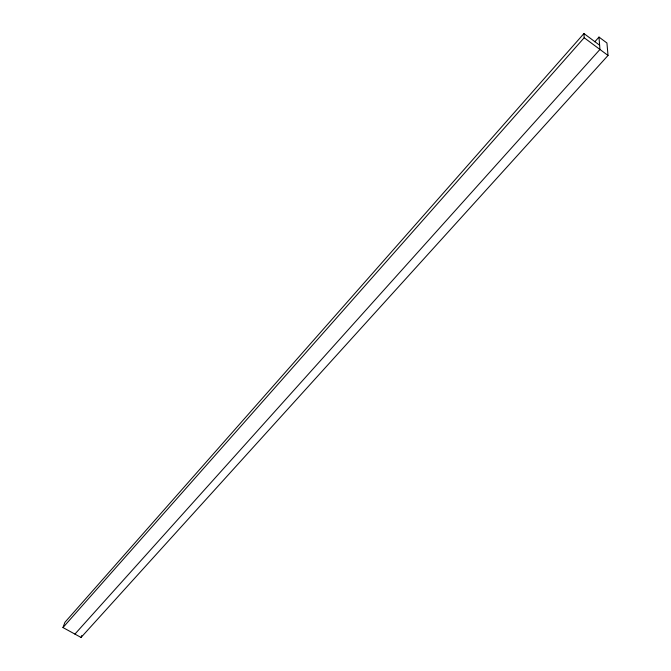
<?xml version="1.0" encoding="UTF-8"?>
<svg xmlns="http://www.w3.org/2000/svg" width="671" height="671" viewBox="0 0 671 671"><rect width="100%" height="100%" fill="white"/><g stroke="black" fill="none" stroke-linecap="round" stroke-linejoin="round"><path stroke-width="1.01" d="M599.614 45.2L583.938 33.55L64.928 622.302L62.973 627.553L81.057 637.45L81.736 635.529M62.973 627.553L584.173 37.752L583.938 33.55M594.808 41.803L598.993 37.081L606.936 42.994L608.027 55.458L81.057 637.45M74.917 634.095L599.949 49.461L598.993 37.081M584.173 37.752L608.027 55.458"/></g></svg>
